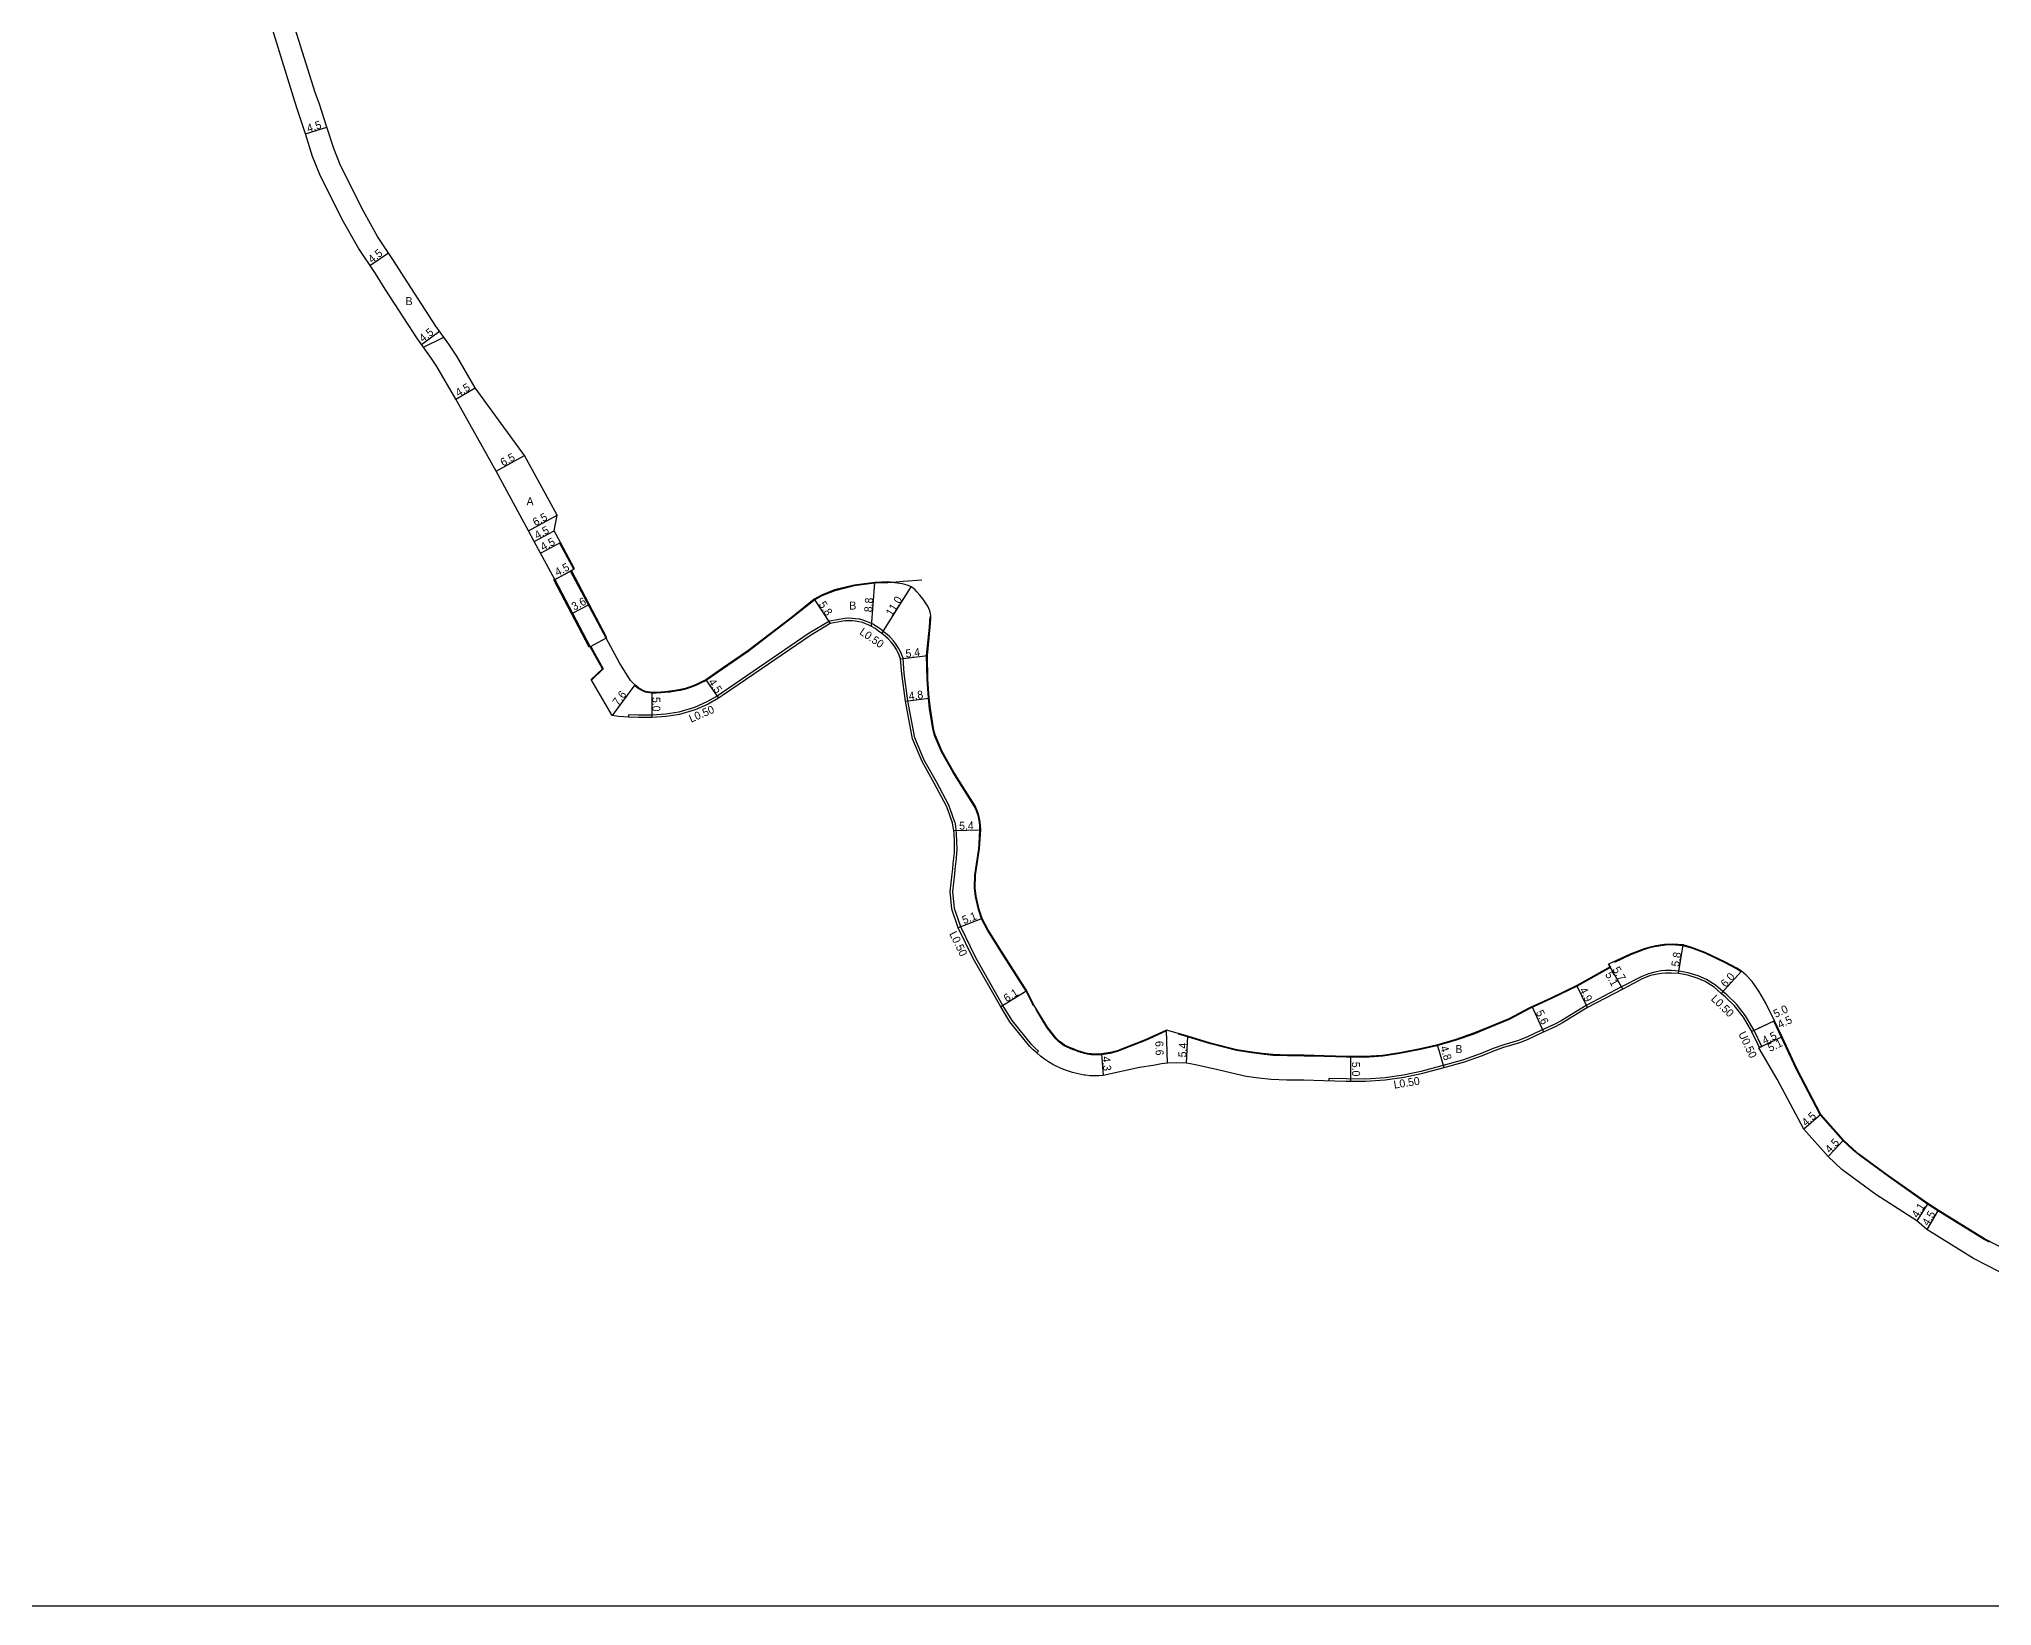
# Model space of a CAD drawing. Header units: metres. Extents: x -18400 to -16000, y -90000 to -87000.
# Drawn here: x -17218.9 to -16828.5, y -90000 to -89686.7 of the extents above; entities that cross this region are included whole.
import ezdxf

# ---------------------------------------------------------------- set-up
doc = ezdxf.new("R2010")
doc.units = ezdxf.units.M
doc.header["$LTSCALE"] = 2.5
for name, color, linetype in [('側溝・桝', 7, 'Continuous'), ('図郭', 7, 'Continuous'), ('幅員', 7, 'Continuous'), ('歩道・分離帯・安全施設', 7, 'Continuous'), ('舗装', 7, 'Continuous'), ('道路', 7, 'Continuous')]:
    doc.layers.add(name, color=color, linetype=linetype)
doc.styles.get("Standard").update_dxf_attribs({"font": ''})
doc.styles.get('Standard').set_extended_font_data('@MS PGothic')

msp = doc.modelspace()

# ---------------------------------------------------------------- linework, layer by layer
at = {"layer": '側溝・桝', "flags": 128}
for points in [[(-17019.42, -89889.45), (-17019.09, -89889.07), (-17019.82, -89888.42), (-17020.45, -89887.82), (-17024.39, -89882.96), (-17026.21, -89879.95), (-17031.72, -89870.32), (-17034.66, -89864.23), (-17035.91, -89860.59), (-17036.25, -89857.17), (-17035.85, -89853.73), (-17035.76, -89852.67), (-17035.64, -89851.61), (-17035.52, -89850.54), (-17035.42, -89849.46), (-17035.39, -89848.76), (-17035.4, -89847.18), (-17035.49, -89845.61), (-17035.55, -89844.89), (-17035.64, -89844.13), (-17035.79, -89843.38), (-17035.81, -89843.29), (-17036.67, -89840.82), (-17037.04, -89839.89), (-17039.52, -89835.24), (-17041.94, -89830.93), (-17043.83, -89826.47), (-17045.23, -89819.05), (-17045.93, -89813.6), (-17046.18, -89810.54), (-17046.48, -89809.71), (-17046.83, -89808.96), (-17047.07, -89808.54), (-17047.56, -89807.78), (-17048.12, -89807.07), (-17048.71, -89806.4), (-17048.82, -89806.28), (-17049.33, -89805.81), (-17049.87, -89805.37), (-17050.08, -89805.2), (-17050.77, -89804.68), (-17051.5, -89804.18), (-17052.23, -89803.74), (-17052.93, -89803.39), (-17053.66, -89803.09), (-17054.16, -89802.92), (-17054.91, -89802.74), (-17055.66, -89802.63), (-17056.3, -89802.56), (-17057.13, -89802.53), (-17057.85, -89802.57), (-17060.9, -89803.11), (-17064.95, -89805.54), (-17074.86, -89812.29), (-17082.29, -89817.37)], [(-17082.28, -89817.37), (-17083.36, -89818.11), (-17085.38, -89819.27), (-17087.89, -89820.36), (-17091.01, -89821.3), (-17093.63, -89821.68), (-17096.42, -89821.88), (-17099.08, -89821.88), (-17101.04, -89821.82), (-17101.07, -89822.32)], [(-16876.02, -89884.93), (-16876.1, -89884.81), (-16877.77, -89881.99), (-16879.55, -89879.71), (-16881.46, -89877.84), (-16882.25, -89877.17), (-16883.72, -89875.89), (-16885.52, -89874.77), (-16887.24, -89874.01), (-16889.18, -89873.4), (-16891.07, -89873.08), (-16892.53, -89872.98), (-16893.72, -89872.98), (-16894.63, -89873.05), (-16895.88, -89873.26), (-16897.15, -89873.62), (-16898.5, -89874.13), (-16902.51, -89876.23), (-16902.53, -89876.23)], [(-16874.96, -89888.35), (-16876.45, -89885.19), (-16876.47, -89885.15)], [(-16961.07, -89894.55), (-16961.08, -89895.05)]]:
    msp.add_lwpolyline(points, dxfattribs=at)
msp.add_lwpolyline([(-16902.53, -89876.23), (-16909.59, -89879.94), (-16914.6, -89883.01), (-16915.9, -89883.72), (-16918.67, -89884.98), (-16921.33, -89886.24), (-16923.16, -89886.95), (-16926.05, -89887.8), (-16928.21, -89888.56), (-16930.57, -89889.54), (-16934.34, -89890.86), (-16938.45, -89892.03), (-16942.69, -89893.14), (-16946.1, -89893.87), (-16949.82, -89894.4), (-16953.72, -89894.67), (-16957.56, -89894.65), (-16961.07, -89894.55, 0.000084)], format="xyb", dxfattribs=at)
at = {"layer": '図郭'}
msp.add_lwpolyline([(-17600, -90000), (-16800, -90000), (-16800, -89400), (-17600, -89400)], close=True, dxfattribs=at)
at = {"layer": '幅員', "flags": 128}
for points in [[(-17165.68, -89705.71), (-17161.39, -89704.33)], [(-17152.77, -89731.98), (-17149.03, -89729.48)], [(-17142.48, -89747.79), (-17138.83, -89745.16)], [(-17135.58, -89758.72), (-17131.7, -89756.44)], [(-17127.55, -89773.1), (-17121.84, -89770)], [(-17121.08, -89785.03), (-17115.36, -89781.94)], [(-17119.91, -89787.21), (-17115.95, -89785.07)], [(-17118.66, -89789.51), (-17114.7, -89787.37)], [(-17115.82, -89794.77), (-17111.84, -89792.67)], [(-17052.47, -89804.18), (-17051.85, -89795.4)], [(-17050.39, -89805.6), (-17044.55, -89796.27)], [(-17063.92, -89798.75), (-17060.73, -89803.59)], [(-17046.68, -89810.64), (-17041.31, -89810)], [(-17099.81, -89815.86), (-17104.35, -89821.96)], [(-17096.41, -89817.38), (-17096.4, -89822.38)], [(-17085.64, -89814.82), (-17083.1, -89818.54)], [(-17045.72, -89819.13), (-17040.97, -89818.48)], [(-17036.05, -89844.94), (-17030.65, -89844.82)], [(-17030.38, -89862.56), (-17035.13, -89864.42)], [(-16891.13, -89873.58), (-16890.24, -89867.85)], [(-16902.28, -89876.67), (-16905.11, -89871.72)], [(-16909.34, -89880.37), (-16911.45, -89875.95)], [(-16902.28, -89876.67), (-16904.81, -89872.24)], [(-16882.58, -89877.55), (-16878.53, -89873.12)], [(-17021.45, -89877), (-17026.63, -89880.21)], [(-16918.09, -89885.27), (-16920.42, -89880.17)], [(-16871.96, -89883.01), (-16876.47, -89885.15)], [(-16871.96, -89883.01), (-16876.02, -89884.93)], [(-16993.28, -89891.48), (-16993.53, -89884.88)], [(-16989.53, -89891.46), (-16989.26, -89886.06)], [(-16870.44, -89886.21), (-16875.05, -89888.4)], [(-16870.44, -89886.21), (-16874.51, -89888.14)], [(-17006.51, -89889.65), (-17006.14, -89893.94)], [(-16956.68, -89895.16), (-16956.66, -89890.16)], [(-16937.98, -89892.42), (-16939.3, -89887.8)], [(-16862.7, -89901.72), (-16866.07, -89904.7)], [(-16858.15, -89906.85), (-16861.25, -89910.12)], [(-16841.27, -89919.55), (-16843.5, -89922.99)], [(-16839.2, -89920.9), (-16841.51, -89924.76)]]:
    msp.add_lwpolyline(points, dxfattribs=at)
at = {"layer": '幅員'}
msp.add_lwpolyline([(-17112.28, -89801.5), (-17109.1, -89799.82)], dxfattribs=at)
at = {"layer": '歩道・分離帯・安全施設', "flags": 128}
for points in [[(-17111.97, -89792.75), (-17114.84, -89787.44)], [(-17042.45, -89794.92), (-17046.1, -89795.22), (-17048.3, -89795.38), (-17049.24, -89795.43), (-17051.84, -89795.55), (-17055.95, -89796.05), (-17059.85, -89797.03), (-17062.44, -89798.06), (-17063.84, -89798.87), (-17068.47, -89802.54), (-17077.13, -89809.17), (-17082.29, -89812.71)], [(-17020.09, -89880.01), (-17021.58, -89877.07), (-17026.63, -89869.18), (-17029.31, -89864.9), (-17030.52, -89862.62), (-17031.12, -89860.77), (-17031.7, -89858.15), (-17031.92, -89856.44), (-17031.82, -89853.88), (-17031.06, -89848.64), (-17030.96, -89847.61), (-17030.8, -89844.82), (-17030.8, -89844.77), (-17030.83, -89844.02), (-17030.9, -89843.29), (-17031.03, -89842.57), (-17031.26, -89841.74), (-17031.55, -89840.93), (-17031.91, -89840.14), (-17034.39, -89836.22), (-17036.13, -89833.39), (-17038.48, -89829.23), (-17039.86, -89825.96), (-17040.11, -89825.14), (-17040.22, -89824.66), (-17040.86, -89820.62), (-17041.12, -89818.5), (-17041.38, -89814.72), (-17041.46, -89810), (-17040.92, -89804.31), (-17040.76, -89802.27)], [(-17108.61, -89808.15), (-17106.11, -89812.66), (-17108.45, -89814.93)], [(-17082.28, -89812.7), (-17085.56, -89814.95), (-17086.51, -89815.45), (-17087.49, -89815.91), (-17088.48, -89816.31), (-17089.49, -89816.65), (-17089.63, -89816.69), (-17090.66, -89816.95), (-17091.7, -89817.14), (-17092.76, -89817.28), (-17093.81, -89817.38), (-17094.55, -89817.44), (-17095.48, -89817.5), (-17096.42, -89817.53), (-17097.69, -89817.3), (-17098.17, -89817.13), (-17099.16, -89816.58), (-17099.9, -89815.98)], [(-16878.63, -89873.23), (-16879.57, -89872.65), (-16881.83, -89871.42), (-16885.84, -89869.51), (-16888.5, -89868.49), (-16890.27, -89868), (-16892.35, -89867.82), (-16893.75, -89867.9), (-16896.01, -89868.24), (-16897.15, -89868.52), (-16898.16, -89868.84), (-16900.76, -89869.83), (-16903.96, -89871.34)], [(-16993.53, -89885.05), (-16997.73, -89886.93), (-17003.35, -89889.15), (-17004.79, -89889.53), (-17006.5, -89889.8), (-17006.94, -89889.83), (-17007.74, -89889.84), (-17008.55, -89889.8), (-17009.35, -89889.7), (-17009.9, -89889.58), (-17010.57, -89889.38), (-17011.22, -89889.15), (-17011.86, -89888.9), (-17012.16, -89888.79), (-17012.77, -89888.56), (-17013.37, -89888.3), (-17013.95, -89887.99), (-17014.48, -89887.64), (-17015.07, -89887.17), (-17015.62, -89886.65), (-17017.4, -89884.39), (-17019.58, -89880.76)]]:
    msp.add_lwpolyline(points, dxfattribs=at)
at = {"layer": '歩道・分離帯・安全施設'}
for points in [[(-16904.74, -89872.37), (-16911.42, -89876.1), (-16916.64, -89878.61), (-16920.87, -89880.54), (-16925.03, -89882.74), (-16928.75, -89884.29), (-16932.05, -89885.66), (-16935.59, -89886.9), (-16939.47, -89888.01), (-16942.72, -89888.75), (-16946.84, -89889.58), (-16950.28, -89890.07), (-16953.86, -89890.32), (-16957.49, -89890.3), (-16961.98, -89890.17), (-16965.99, -89890.06), (-16969.32, -89890.03), (-16972.23, -89889.92), (-16974.43, -89889.69), (-16976.9, -89889.35), (-16979.5, -89888.94), (-16984.73, -89887.61), (-16989.3, -89886.21), (-16991.14, -89885.7)], [(-16828.98, -89927.27), (-16830.04, -89926.73), (-16839.28, -89921.03), (-16841.35, -89919.68), (-16849.15, -89914.17), (-16854.9, -89909.96), (-16856.3, -89908.81), (-16858.26, -89906.95), (-16862.82, -89901.8), (-16867.52, -89892.74), (-16872.09, -89883.07)]]:
    msp.add_lwpolyline(points, dxfattribs=at)
at = {"layer": '舗装'}
msp.add_lwpolyline([(-17142.08, -89748.35), (-17137.99, -89746.33)], dxfattribs=at)
at = {"layer": '道路', "flags": 128}
for points in [[(-17082.29, -89817.98), (-17083.1, -89818.54), (-17085.16, -89819.71), (-17087.72, -89820.83), (-17090.9, -89821.79), (-17093.57, -89822.18), (-17096.4, -89822.38), (-17099.09, -89822.38), (-17101.07, -89822.32), (-17103.04, -89822.16), (-17104.35, -89821.96), (-17108.53, -89814.79), (-17106.3, -89812.63), (-17108.74, -89808.22), (-17115.82, -89794.77), (-17118.66, -89789.51), (-17119.91, -89787.21), (-17121.08, -89785.03), (-17127.55, -89773.1), (-17135.58, -89758.72), (-17139.4, -89752.2), (-17140.47, -89750.58), (-17143.28, -89746.68), (-17149.74, -89736.74), (-17151.67, -89733.62), (-17155.08, -89728.54), (-17158.02, -89723.3), (-17162.63, -89714.15), (-17164.23, -89710.22), (-17165.68, -89705.71), (-17167.22, -89700.89), (-17167.81, -89699.23), (-17173.66, -89680.21)], [(-17082.29, -89812.52), (-17085.64, -89814.82), (-17086.58, -89815.32), (-17087.55, -89815.77), (-17088.53, -89816.17), (-17089.54, -89816.51), (-17089.67, -89816.55), (-17090.69, -89816.8), (-17091.73, -89816.99), (-17092.77, -89817.13), (-17093.82, -89817.23), (-17094.56, -89817.29), (-17095.49, -89817.35), (-17096.41, -89817.38), (-17097.65, -89817.15), (-17098.11, -89816.99), (-17099.07, -89816.45), (-17099.81, -89815.86), (-17100.68, -89815.01), (-17102.85, -89811.43), (-17105.56, -89806.54), (-17112.64, -89793.09), (-17112.46, -89793), (-17111.84, -89792.67), (-17114.7, -89787.37), (-17115.95, -89785.07), (-17115.36, -89781.94), (-17121.84, -89770), (-17131.7, -89756.44), (-17135.4, -89750.17), (-17136.96, -89747.75), (-17139.57, -89744.14), (-17145.94, -89734.33), (-17147.89, -89731.19), (-17151.24, -89726.18), (-17154.05, -89721.18), (-17158.67, -89712.01), (-17160.01, -89708.64), (-17161.39, -89704.33), (-17162.86, -89699.74), (-17163.72, -89697.41), (-17169.54, -89678.98)], [(-16904.81, -89872.24), (-16911.49, -89875.97), (-16916.7, -89878.48), (-16920.93, -89880.41), (-16925.09, -89882.6), (-16928.81, -89884.16), (-16932.1, -89885.52), (-16935.64, -89886.75), (-16939.51, -89887.86), (-16942.76, -89888.61), (-16946.86, -89889.43), (-16950.3, -89889.92), (-16953.87, -89890.17), (-16957.48, -89890.15), (-16961.97, -89890.02), (-16965.99, -89889.91), (-16969.32, -89889.88), (-16972.22, -89889.77), (-16974.41, -89889.54), (-16976.88, -89889.2), (-16979.47, -89888.79), (-16984.69, -89887.47), (-16989.26, -89886.06), (-16993.53, -89884.88), (-16997.79, -89886.79), (-17003.39, -89889), (-17004.72, -89889.37), (-17006.51, -89889.65), (-17006.94, -89889.68), (-17007.74, -89889.69), (-17008.54, -89889.65), (-17009.33, -89889.56), (-17009.87, -89889.44), (-17010.52, -89889.24), (-17011.17, -89889.01), (-17011.81, -89888.76), (-17012.1, -89888.65), (-17012.71, -89888.42), (-17013.31, -89888.17), (-17013.88, -89887.86), (-17014.39, -89887.52), (-17014.97, -89887.06), (-17015.5, -89886.55), (-17017.27, -89884.3), (-17019.96, -89879.93), (-17021.45, -89877), (-17026.5, -89869.1), (-17029.18, -89864.83), (-17030.38, -89862.56), (-17030.98, -89860.73), (-17031.55, -89858.13), (-17031.77, -89856.43), (-17031.67, -89853.89), (-17030.9, -89848.55), (-17030.81, -89847.59), (-17030.65, -89844.82), (-17030.65, -89844.76), (-17030.68, -89844.01), (-17030.75, -89843.27), (-17030.88, -89842.53), (-17031.11, -89841.7), (-17031.41, -89840.87), (-17031.77, -89840.07), (-17034.26, -89836.14), (-17036.01, -89833.32), (-17038.35, -89829.16), (-17039.76, -89825.82), (-17040.03, -89824.89), (-17040.71, -89820.6), (-17040.97, -89818.48), (-17041.23, -89814.71), (-17041.31, -89810), (-17040.77, -89804.31), (-17040.63, -89802.57), (-17040.64, -89802.04), (-17040.71, -89801.65), (-17040.82, -89801.04), (-17041.24, -89800.15), (-17041.55, -89799.65), (-17042.04, -89798.89), (-17042.46, -89798.31), (-17042.81, -89797.9), (-17043.33, -89797.29), (-17043.4, -89797.23), (-17043.76, -89796.87), (-17044.14, -89796.55), (-17044.55, -89796.27), (-17044.84, -89796.13), (-17045.33, -89795.94), (-17045.82, -89795.8), (-17046.32, -89795.67), (-17047.81, -89795.43), (-17048.3, -89795.38), (-17049.23, -89795.28), (-17051.85, -89795.4), (-17055.97, -89795.9), (-17059.89, -89796.88), (-17062.51, -89797.92), (-17063.92, -89798.75), (-17068.56, -89802.42), (-17077.22, -89809.05), (-17082.29, -89812.52)], [(-16902.28, -89876.67), (-16909.34, -89880.37), (-16914.35, -89883.44), (-16915.68, -89884.16), (-16918.46, -89885.44), (-16921.39, -89886.82), (-16922.92, -89887.4), (-16926.15, -89888.35), (-16927.82, -89888.94), (-16930.39, -89890.01), (-16934.19, -89891.33), (-16938.31, -89892.51), (-16942.58, -89893.62), (-16946.01, -89894.36), (-16949.77, -89894.9), (-16953.7, -89895.17), (-16957.56, -89895.15), (-16962.12, -89895.02), (-16966.08, -89894.91), (-16969.43, -89894.88), (-16972.58, -89894.76), (-16975.02, -89894.51), (-16977.57, -89894.15), (-16984.14, -89892.63), (-16988.06, -89891.78), (-16989.53, -89891.46), (-16991.51, -89891.39), (-16993.28, -89891.48), (-16994.48, -89891.63), (-16996.16, -89891.92), (-16998.89, -89892.38), (-17006.14, -89893.94), (-17007.03, -89894), (-17007.93, -89894.03), (-17008.83, -89894), (-17009.72, -89893.91), (-17010, -89893.86), (-17011.17, -89893.62), (-17012.33, -89893.32), (-17013.48, -89892.96), (-17014.6, -89892.53), (-17015.69, -89892.03), (-17016.23, -89891.75), (-17017.08, -89891.25), (-17017.89, -89890.69), (-17018.67, -89890.09), (-17019.42, -89889.45), (-17020.16, -89888.79), (-17020.81, -89888.17), (-17024.8, -89883.25), (-17026.63, -89880.21), (-17032.17, -89870.55), (-17035.13, -89864.42), (-17036.4, -89860.7), (-17036.75, -89857.17), (-17036.35, -89853.68), (-17036.25, -89852.62), (-17036.13, -89851.55), (-17036.01, -89850.49), (-17035.92, -89849.43), (-17035.89, -89848.75), (-17035.9, -89847.19), (-17035.98, -89845.65), (-17036.05, -89844.94), (-17036.14, -89844.21), (-17036.28, -89843.49), (-17036.29, -89843.44), (-17037.14, -89841), (-17037.49, -89840.1), (-17039.95, -89835.48), (-17042.39, -89831.15), (-17044.31, -89826.62), (-17045.72, -89819.13), (-17046.42, -89813.66), (-17046.68, -89810.64), (-17046.94, -89809.9), (-17047.28, -89809.19), (-17047.49, -89808.8), (-17047.97, -89808.07), (-17048.51, -89807.39), (-17049.08, -89806.74), (-17049.18, -89806.64), (-17049.66, -89806.18), (-17050.18, -89805.76), (-17050.39, -89805.6), (-17051.07, -89805.09), (-17051.77, -89804.6), (-17052.47, -89804.18), (-17053.14, -89803.84), (-17053.83, -89803.56), (-17054.29, -89803.4), (-17055, -89803.24), (-17055.73, -89803.12), (-17056.34, -89803.06), (-17057.13, -89803.03), (-17057.79, -89803.06), (-17060.73, -89803.59), (-17064.68, -89805.96), (-17074.58, -89812.7), (-17082.29, -89817.98)], [(-16825.15, -89929.05), (-16829.96, -89926.6), (-16839.2, -89920.9), (-16841.27, -89919.55), (-16849.07, -89914.05), (-16855.08, -89909.65), (-16856.29, -89908.61), (-16858.15, -89906.85), (-16862.7, -89901.72), (-16867.39, -89892.67), (-16870.44, -89886.21), (-16871.96, -89883.01), (-16873.7, -89879.47), (-16875.07, -89877.1), (-16876.42, -89875.17), (-16877.64, -89873.87), (-16878.53, -89873.12), (-16879.49, -89872.52), (-16881.76, -89871.29), (-16885.78, -89869.37), (-16888.45, -89868.35), (-16890.24, -89867.85), (-16892.34, -89867.67), (-16893.94, -89867.76), (-16895.69, -89868.01), (-16897.07, -89868.35), (-16898.19, -89868.69), (-16900.82, -89869.69), (-16905.11, -89871.72), (-16904.81, -89872.24)], [(-16876.02, -89884.93), (-16876.47, -89885.15), (-16878.18, -89882.27), (-16879.92, -89880.04), (-16881.8, -89878.21), (-16882.58, -89877.55), (-16884.02, -89876.29), (-16885.82, -89875.18), (-16887.38, -89874.49), (-16889.3, -89873.89), (-16891.13, -89873.58), (-16892.55, -89873.48), (-16893.72, -89873.48), (-16894.55, -89873.55), (-16895.72, -89873.74), (-16896.71, -89873.99), (-16898.3, -89874.58), (-16902.28, -89876.67)], [(-16874.51, -89888.14), (-16876.02, -89884.93)], [(-16800, -89942.42), (-16801.9, -89941.97), (-16805.55, -89941.08), (-16810.96, -89939.66), (-16816.61, -89937.75), (-16826.97, -89933.17), (-16832.15, -89930.54), (-16841.51, -89924.76), (-16843.5, -89922.99), (-16851.68, -89917.71), (-16858.46, -89912.75), (-16861.25, -89910.12), (-16866.07, -89904.7), (-16871.42, -89894.68), (-16875.05, -89888.4), (-16874.96, -89888.35), (-16874.51, -89888.14)]]:
    msp.add_lwpolyline(points, dxfattribs=at)
for points in [[(-17112.64, -89793.09), (-17105.56, -89806.54), (-17108.74, -89808.22), (-17115.82, -89794.77)], [(-17112.64, -89793.09), (-17105.56, -89806.54), (-17105.38, -89806.45), (-17112.46, -89793)], [(-17115.82, -89794.77), (-17108.74, -89808.22), (-17108.92, -89808.31), (-17116, -89794.86)]]:
    msp.add_lwpolyline(points, close=True, dxfattribs=at)

# ---------------------------------------------------------------- texts
at = {"layer": '側溝・桝'}
for s, rotation, p in [('L0.50', 325.2709, (-17055.03, -89805.61)), ('L0.50', 23.5576, (-17088.55, -89823.43)), ('L0.50', 295.7701, (-17036.98, -89865.59)), ('L0.50', 315.7326, (-16884.77, -89878.77)), ('U0.50', 295.3036, (-16879.23, -89885.61)), ('L0.50', 8.9302, (-16947.96, -89896.59))]:
    msp.add_text(s, height=1.6, rotation=rotation, dxfattribs=at).set_placement(p)
at = {"layer": '幅員'}
for s, rotation, p in [('4.5', 17.7742, (-17165.09, -89705.42)), ('4.5', 38.661, (-17152.35, -89731.64)), ('4.5', 37.9508, (-17142.17, -89747.42)), ('4.5', 30.4933, (-17135.07, -89758.3)), ('6.5', 28.53, (-17126.15, -89772.22)), ('6.5', 28.3736, (-17119.68, -89784.16)), ('4.5', 28.3571, (-17119.33, -89786.79)), ('4.5', 28.357, (-17118.14, -89789.11)), ('4.5', 27.7597, (-17115.29, -89794.17)), ('3.6', 27.7597, (-17111.94, -89801.03)), ('5.8', 303.4662, (-17063.12, -89799.78)), ('8.8', 85.9644, (-17052.37, -89801.38)), ('11.0', 57.981, (-17048.4, -89802.24)), ('5.4', 6.8085, (-17045.6, -89810.41)), ('7.6', 53.3367, (-17103.12, -89820.13)), ('4.5', 304.3784, (-17085.19, -89815.3)), ('4.8', 7.743, (-17044.95, -89818.92)), ('5.0', 270.1363, (-17096.31, -89818.28)), ('5.4', 1.221, (-17034.95, -89844.82)), ('5.1', 21.4006, (-17034, -89863.71)), ('5.7', 299.7364, (-16904.4, -89872.75)), ('5.8', 81.1913, (-16891.03, -89872.28)), ('5.1', 299.7364, (-16905.87, -89873.75)), ('6.0', 47.5117, (-16881.71, -89876.45)), ('6.1', 31.7874, (-17025.45, -89879.36)), ('4.9', 296.5407, (-16911.01, -89876.81)), ('5.0', 25.329, (-16871.71, -89882.46)), ('5.6', 296.0891, (-16919.72, -89881.34)), ('4.5', 25.329, (-16870.88, -89884.59)), ('6.6', 272.2213, (-16995.76, -89887.07)), ('5.4', 87.1371, (-16989.57, -89890.35)), ('4.5', 25.3258, (-16873.96, -89887.77)), ('5.1', 25.3258, (-16872.83, -89889.24)), ('4.3', 275.0061, (-17006.37, -89890.19)), ('5.0', 270.8694, (-16956.44, -89891.23)), ('4.8', 287.8615, (-16938.83, -89888.31)), ('4.5', 41.543, (-16865.65, -89904.2)), ('4.5', 46.5677, (-16860.87, -89909.58)), ('4.1', 57.0349, (-16843.34, -89922.56)), ('4.5', 59.0878, (-16841.2, -89924.12))]:
    msp.add_text(s, height=1.6, rotation=rotation, dxfattribs=at).set_placement(p)
at = {"layer": '舗装'}
for s, p in [('B', (-17145.64, -89739.94)), ('A', (-17121.45, -89779.95)), ('B', (-17056.93, -89800.79)), ('B', (-16935.75, -89889.47))]:
    msp.add_text(s, height=1.6, dxfattribs=at).set_placement(p)

doc.saveas('drawing.dxf')
